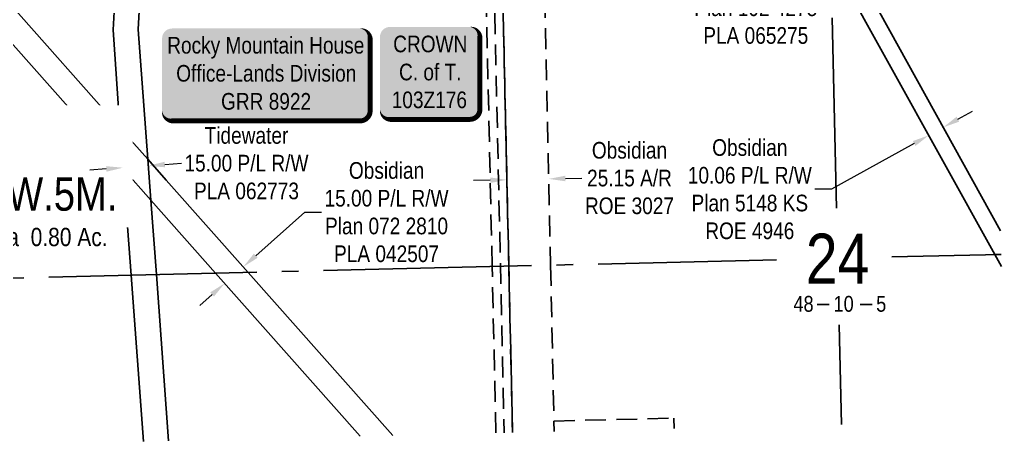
# Model space of a CAD drawing. Extents: x 610688 to 615994, y 5890806 to 5894497.
# Drawn here: x 611160 to 611750, y 5890816 to 5891069 of the extents above; entities that cross this region are included whole.
import ezdxf
from ezdxf.enums import TextEntityAlignment as Align

# ---------------------------------------------------------------- set-up
doc = ezdxf.new("R2010")
doc.units = 0
doc.header["$LTSCALE"] = 5
doc.header["$PDSIZE"] = 0.5
for name, pattern in [('foc-ACCESSROAD', [3.75, 2.5, -1.25]), ('foc-FLOWLINE', [3.75, 2.5, -1.25]), ('foc-QUARTERLINE', [33, 25, -3, 2, -3])]:
    doc.linetypes.add(name, pattern=pattern)
doc.layers.get('Defpoints').update_dxf_attribs({"color": 9})
for name, color, linetype in [('10', 1, 'Continuous'), ('9', 3, 'Continuous'), ('AS-OWNER', 7, 'Continuous'), ('C-FLOWLINE', 13, 'foc-FLOWLINE'), ('C-RW', 13, 'Continuous'), ('C-SYMBOL', 7, 'Continuous'), ('C-WS', 13, 'foc-ACCESSROAD'), ('F-EZE', 190, 'foc-FLOWLINE'), ('F-RW', 190, 'Continuous'), ('L-AREAREQUIRED', 7, 'Continuous'), ('L-QSEC', 8, 'foc-QUARTERLINE'), ('L-SECLBL', 7, 'Continuous')]:
    doc.layers.add(name, color=color, linetype=linetype)
for name, color, linetype, lineweight in [('C-AR-T', 13, 'Continuous', 9), ('C-FLOWLINE-T', 13, 'Continuous', 9), ('C-RW-T', 13, 'Continuous', 9), ('F-RW-T', 190, 'Continuous', 9)]:
    doc.layers.add(name, color=color, linetype=linetype, lineweight=lineweight)
doc.styles.add('100L', font='', dxfattribs={"height": 11})
doc.styles.add('175L', font='', dxfattribs={"height": 20})
doc.styles.add('80', font='', dxfattribs={"height": 10})
doc.styles.add('80CG', font='', dxfattribs={"height": 10})
doc.styles.add('80L', font='', dxfattribs={"height": 10})
doc.styles.add('SIMPLEX', font='')
doc.styles.get('100L').set_extended_font_data('Arial Narrow')
doc.styles.get('175L').set_extended_font_data('Arial Narrow')
doc.styles.get('80').set_extended_font_data('Arial Narrow')
doc.styles.get('80CG').set_extended_font_data('Arial Narrow')
doc.styles.get('80L').set_extended_font_data('Arial Narrow')
doc.styles.get('SIMPLEX').set_extended_font_data('Arial Narrow')
doc.dimstyles.new('Compass 5 000', dxfattribs={"dimscale": 5, "dimtxt": 9, "dimasz": 2, "dimexe": 0.2, "dimexo": 0.0625, "dimgap": 0.5, "dimtad": 0, "dimtih": 1, "dimtoh": 1, "dimzin": 0, "dimdsep": 46, "dimtxsty": '80CG', "dimcen": 0.1, "dimse1": 1, "dimse2": 1, "dimclrd": 256, "dimclrt": 256, "dimaunit": 1, "dimadec": 4, "dimazin": 0, "dimtfac": 0.06, "dimtofl": 0, "dimtmove": 0, "dimatfit": 1, "dimfxl": 0.2, "dimtolj": 1, "dimtzin": 0, "dimlwd": -1, "dimarcsym": 0})

# ---------------------------------------------------------------- blocks, each defined once
blk = doc.blocks.new('L-SECLBL')
at = {"layer": '9', "color": 7}
for p, q in [((-5.08, -27.83), (-12.29, -27.83)), ((20.7, -27.83), (13.5, -27.83))]:
    blk.add_line(p, q, dxfattribs=at)
at = {"layer": '10', "color": 2, "style": 'SIMPLEX'}
blk.add_attdef('SEC', text='', height=30, dxfattribs=at).set_placement((0, 0), align=Align.MIDDLE)
at = {"layer": '10', "color": 5, "style": '80L'}
blk.add_attdef('TWP', text='', height=9.5, dxfattribs=at).set_placement((-14.43, -27.37), align=Align.MIDDLE_RIGHT)
blk.add_attdef('RGE', text='', height=9.5, dxfattribs=at).set_placement((3.62, -27.37), align=Align.MIDDLE_CENTER)
blk.add_attdef('MER', text='', height=9.5, dxfattribs=at).set_placement((23.17, -27.37), align=Align.MIDDLE_LEFT)
blk = doc.blocks.new('*U33')
h = blk.add_hatch(color=59)
edge = h.paths.add_edge_path()
edge.add_line((-56.5, -28.5), (56.5, -28.5))
edge.add_arc((56.5, -22.5), 6, 270, 360)
edge.add_line((62.5, -22.5), (62.5, 21))
edge.add_arc((56.5, 21), 6, 0, 90)
edge.add_line((56.5, 27), (-56.5, 27))
edge.add_arc((-56.5, 21), 6, 90, 180)
edge.add_line((-62.5, 21), (-62.5, -22.5))
edge.add_arc((-56.5, -22.5), 6, 180, 270)
at = {"color": 1, "flags": 128}
blk.add_lwpolyline([(-56.5, -28.5, 3, 3, 0), (56.5, -28.5, 3, 3, 0.414214), (62.5, -22.5, 3, 3, 0), (62.5, 21, 3, 0, 0.414214), (56.5, 27, 0, 0, 0), (-56.5, 27, 0, 0, 0.414214), (-62.5, 21, 0, 0, 0), (-62.5, -22.5, 0, 3, 0.414214)], format="xyseb", close=True, dxfattribs=at)
blk.add_lwpolyline([(-49.31, -15.51, 0, 7.5, 0), (0, 0, 0, 0, 0)], format="xyseb", dxfattribs=at)
at = {"color": 1, "style": '80'}
blk.add_attdef('ENTER_TEXT_001', (-35.99, -5), '', height=10, dxfattribs=at)
blk = doc.blocks.new('*D58')
at = {"layer": 'Defpoints', "color": 0, "transparency": 16777216}
for p in [(611624.34, 5891248.98), (611603.98, 5891239.07), (611620.73, 5891234.8)]:
    blk.add_point(p, dxfattribs=at)
at = {"layer": 'F-RW-T', "transparency": 16777216}
for p, q in [((611610.06, 5891262.94), (611612.53, 5891272.63)), ((611601.51, 5891229.37), (611571.84, 5891112.97)), ((611571.84, 5891112.97), (611561.84, 5891112.97))]:
    blk.add_line(p, q, dxfattribs=at)
for points in [[(611608.45, 5891263.35), (611611.68, 5891262.53), (611607.59, 5891253.25)], [(611599.89, 5891229.79), (611603.12, 5891228.96), (611603.98, 5891239.07)]]:
    blk.add_solid(points, dxfattribs=at)
at = {"layer": 'F-RW-T', "transparency": 16777216, "insert": (611522.76, 5891112.97), "char_height": 10, "attachment_point": 5, "style": '80CG'}
blk.add_mtext('\\A1;Sinopec\\P15.00 P/L R/W\\PPlan 112 2294\\PPLA 030858', dxfattribs=at)
blk = doc.blocks.new('*D61')
at = {"layer": 'C-RW-T', "transparency": 16777216}
for p, q in [((611302.22, 5890927.16), (611331.71, 5890953.32)), ((611331.71, 5890953.32), (611341.71, 5890953.32)), ((611276.04, 5890903.94), (611268.56, 5890897.3))]:
    blk.add_line(p, q, dxfattribs=at)
for points in [[(611301.11, 5890928.41), (611303.33, 5890925.91), (611294.74, 5890920.52)], [(611274.93, 5890905.18), (611277.14, 5890902.69), (611283.52, 5890910.57)]]:
    blk.add_solid(points, dxfattribs=at)
at = {"layer": 'Defpoints', "color": 0, "transparency": 16777216}
for p in [(611182.14, 5891047.47), (611170.92, 5891037.52), (611283.52, 5890910.57)]:
    blk.add_point(p, dxfattribs=at)
at = {"layer": 'C-RW-T', "transparency": 16777216, "insert": (611380.79, 5890953.32), "char_height": 10, "attachment_point": 5, "style": '80CG'}
blk.add_mtext('\\A1;Obsidian\\P15.00 P/L R/W\\PPlan 072 2810\\PPLA 042507', dxfattribs=at)
blk = doc.blocks.new('*D64')
at = {"layer": 'Defpoints', "color": 0, "transparency": 16777216}
for p in [(611222.45, 5890980.05), (611240.24, 5890946.67), (611225.06, 5890945.53)]:
    blk.add_point(p, dxfattribs=at)
at = {"layer": 'F-RW-T', "transparency": 16777216}
for p, q in [((611247.6, 5890981.96), (611257.58, 5890982.71)), ((611212.47, 5890979.3), (611202.5, 5890978.55))]:
    blk.add_line(p, q, dxfattribs=at)
for points in [[(611247.48, 5890983.62), (611247.73, 5890980.29), (611237.63, 5890981.2)], [(611212.35, 5890980.96), (611212.6, 5890977.64), (611222.45, 5890980.05)]]:
    blk.add_solid(points, dxfattribs=at)
at = {"layer": 'F-RW-T', "transparency": 16777216, "insert": (611296.66, 5890982.71), "char_height": 10, "attachment_point": 5, "style": '80CG'}
blk.add_mtext('\\A1;Tidewater\\P15.00 P/L R/W\\PPLA 062773', dxfattribs=at)
blk = doc.blocks.new('*D65')
at = {"layer": 'Defpoints', "color": 0, "transparency": 16777216}
for p in [(611693.42, 5891128.16), (611731.11, 5891105.94), (611724.25, 5891098.75)]:
    blk.add_point(p, dxfattribs=at)
at = {"layer": 'F-RW-T', "transparency": 16777216}
for p, q in [((611707.18, 5891142.59), (611714.08, 5891149.82)), ((611686.51, 5891120.93), (611651.66, 5891084.39)), ((611651.66, 5891084.39), (611641.66, 5891084.39))]:
    blk.add_line(p, q, dxfattribs=at)
for points in [[(611705.97, 5891143.74), (611708.38, 5891141.44), (611700.28, 5891135.35)], [(611685.31, 5891122.08), (611687.72, 5891119.77), (611693.42, 5891128.16)]]:
    blk.add_solid(points, dxfattribs=at)
at = {"layer": 'F-RW-T', "transparency": 16777216, "insert": (611602.57, 5891084.39), "char_height": 10, "attachment_point": 5, "style": '80CG'}
blk.add_mtext('\\A1;Sinopec\\P10.00 P/L R/W\\PPlan 102 4278\\PPLA 065275', dxfattribs=at)
blk = doc.blocks.new('*D75')
at = {"layer": 'C-FLOWLINE-T', "transparency": 16777216}
for p, q in [((611465.27, 5891099.68), (611475.27, 5891099.91)), ((611440.25, 5891099.12), (611430.26, 5891098.9))]:
    blk.add_line(p, q, dxfattribs=at)
for points in [[(611440.22, 5891100.79), (611440.29, 5891097.46), (611450.25, 5891099.35)], [(611465.24, 5891101.35), (611465.31, 5891098.02), (611455.28, 5891099.46)]]:
    blk.add_solid(points, dxfattribs=at)
at = {"layer": 'Defpoints', "color": 0, "transparency": 16777216}
for p in [(611455.28, 5891099.46), (611450.69, 5891079.48), (611455.72, 5891079.59)]:
    blk.add_point(p, dxfattribs=at)
at = {"layer": 'C-FLOWLINE-T', "transparency": 16777216, "insert": (611378.06, 5891098.9), "char_height": 10, "attachment_point": 5, "style": '80CG'}
blk.add_mtext('\\A1;Obsidian\\P5.03 Flow Line R/W\\PROE 3027', dxfattribs=at)
blk = doc.blocks.new('*D76')
at = {"layer": 'C-AR-T', "transparency": 16777216}
for p, q in [((611443.08, 5890972.55), (611433.08, 5890972.33)), ((611488.19, 5890973.56), (611498.19, 5890973.78))]:
    blk.add_line(p, q, dxfattribs=at)
for points in [[(611443.04, 5890974.22), (611443.12, 5890970.88), (611453.08, 5890972.77)], [(611488.16, 5890975.22), (611488.23, 5890971.89), (611478.2, 5890973.33)]]:
    blk.add_solid(points, dxfattribs=at)
at = {"layer": 'Defpoints', "color": 0, "transparency": 16777216}
for p in [(611478.2, 5890973.33), (611453.76, 5890942.27), (611478.88, 5890942.83)]:
    blk.add_point(p, dxfattribs=at)
at = {"layer": 'C-AR-T', "transparency": 16777216, "insert": (611526.72, 5890973.78), "char_height": 10, "attachment_point": 5, "style": '80CG'}
blk.add_mtext('\\A1;Obsidian\\P25.15 A/R\\PROE 3027', dxfattribs=at)
blk = doc.blocks.new('*D80')
at = {"layer": 'C-RW-T', "transparency": 16777216}
for p, q in [((611723.97, 5891009.16), (611732.72, 5891014.01)), ((611697.71, 5890994.61), (611648.09, 5890967.1)), ((611648.09, 5890967.1), (611638.09, 5890967.1))]:
    blk.add_line(p, q, dxfattribs=at)
for points in [[(611723.16, 5891010.62), (611724.78, 5891007.7), (611715.22, 5891004.31)], [(611696.91, 5890996.06), (611698.52, 5890993.15), (611706.46, 5890999.45)]]:
    blk.add_solid(points, dxfattribs=at)
at = {"layer": 'Defpoints', "color": 0, "transparency": 16777216}
for p in [(611696.45, 5891017.52), (611705.21, 5891022.37), (611706.46, 5890999.45)]:
    blk.add_point(p, dxfattribs=at)
at = {"layer": 'C-RW-T', "transparency": 16777216, "insert": (611599, 5890967.1), "char_height": 10, "attachment_point": 5, "style": '80CG'}
blk.add_mtext('\\A1;Obsidian\\P10.06 P/L R/W\\PPlan 5148 KS\\PROE 4946', dxfattribs=at)
blk = doc.blocks.new('*U116')
h = blk.add_hatch(color=255)
edge = h.paths.add_edge_path()
edge.add_line((-24, -28.5), (24, -28.5))
edge.add_arc((24, -22.5), 6, 270, 360)
edge.add_line((30, -22.5), (30, 21))
edge.add_arc((24, 21), 6, 0, 90)
edge.add_line((24, 27), (-24, 27))
edge.add_arc((-24, 21), 6, 90, 180)
edge.add_line((-30, 21), (-30, -22.5))
edge.add_arc((-24, -22.5), 6, 180, 270)
at = {"color": 14, "flags": 128}
blk.add_lwpolyline([(-24, -28.5, 3, 3, 0), (24, -28.5, 3, 3, 0.414214), (30, -22.5, 3, 3, 0), (30, 21, 3, 0, 0.414214), (24, 27, 0, 0, 0), (-24, 27, 0, 0, 0.414214), (-30, 21, 0, 0, 0), (-30, -22.5, 0, 3, 0.414214)], format="xyseb", close=True, dxfattribs=at)
at = {"color": 14, "style": '80'}
blk.add_attdef('ENTER_TEXT_001', (-26.85, -4.92), '', height=10, dxfattribs=at)

msp = doc.modelspace()

# ---------------------------------------------------------------- linework, layer by layer
at = {"layer": 'C-FLOWLINE'}
msp.add_lwpolyline([(611456.467, 5890821.03), (611442.048, 5891466.547), (611437.021, 5891466.435), (611451.44, 5890820.909)], dxfattribs=at)
at = {"layer": 'C-RW'}
for points in [[(611749.925, 5890928.018), (611746.105, 5890927.927), (611651.432, 5891098.736), (611645.564, 5891109.342), (611594.652, 5891201.322), (611593.712, 5891203.021), (611588.105, 5891213.152), (611587.166, 5891214.848), (611577.016, 5891233.186), (611567.041, 5891251.21), (611557.066, 5891269.233), (611549.186, 5891283.468), (611546.251, 5891288.772), (611535.641, 5891307.942), (611468.013, 5891430.128), (611454.677, 5891454.223), (611453.284, 5891456.74), (611447.782, 5891466.68), (611439.073, 5891482.47), (611432.379, 5891494.507), (611426.368, 5891505.367)], [(611437.71, 5891505.625), (611443.72, 5891494.766), (611450.385, 5891482.724), (611454.221, 5891475.793), (611459.12, 5891466.943), (611464.621, 5891457.003), (611467.531, 5891451.744), (611539.256, 5891322.156), (611551.327, 5891300.348), (611564.628, 5891276.315), (611570.429, 5891265.834), (611580.404, 5891247.811), (611590.379, 5891229.788), (611600.544, 5891211.423), (611601.482, 5891209.728), (611607.082, 5891199.611), (611608.022, 5891197.912), (611645.076, 5891130.967), (611660.224, 5891103.602), (611749.597, 5890942.233)], [(611364.888, 5890818.832), (611278.079, 5890916.705), (611239.218, 5890960.517), (611222.498, 5890979.367), (611146.992, 5891064.494), (611111.041, 5891063.676), (611096.391, 5891063.342), (611027.041, 5891061.765), (611026.48, 5891086.755), (611041.47, 5891087.09), (611041.694, 5891077.096), (611095.858, 5891078.326), (611110.568, 5891078.663), (611153.598, 5891079.643), (611220.63, 5891004.08), (611237.396, 5890985.179), (611248.516, 5890972.643), (611297.703, 5890917.175), (611384.514, 5890819.303)], [(611750.094, 5890920.712), (611746.105, 5890927.927), (611749.925, 5890928.018)]]:
    msp.add_lwpolyline(points, dxfattribs=at)
at = {"layer": 'C-WS'}
for points in [[(611456.468, 5890821.03), (611454.238, 5890920.929), (611447.316, 5891230.987)], [(611472.419, 5891232.502), (611479.35, 5890921.532), (611481.368, 5890827.923), (611481.516, 5890821.631)], [(611481.516, 5890821.631), (611481.368, 5890827.923), (611553.444, 5890829.652), (611553.595, 5890823.36)]]:
    msp.add_lwpolyline(points, dxfattribs=at)
at = {"layer": 'F-EZE'}
for points in [[(611447.316, 5891230.987), (611454.238, 5890920.929), (611456.468, 5890821.03)], [(611446.465, 5890820.79), (611444.235, 5890920.689), (611437.586, 5891218.533)]]:
    msp.add_lwpolyline(points, dxfattribs=at)
at = {"layer": 'F-RW'}
for points in [[(611234.867, 5890815.713), (611227.325, 5890915.489), (611222.498, 5890979.367), (611220.63, 5891004.08), (611216.614, 5891062.836), (611217.592, 5891081.1)], [(611232.631, 5891081.443), (611231.643, 5891062.99), (611237.396, 5890985.179), (611239.218, 5890960.517), (611242.519, 5890915.853), (611249.896, 5890816.073)]]:
    msp.add_lwpolyline(points, dxfattribs=at)
at = {"layer": 'L-QSEC'}
for p, q in [((611633.576, 5891729.909), (611651.063, 5890955.652)), ((610848.049, 5890906.389), (611614.976, 5890924.777)), ((611684.211, 5890926.437), (611749.926, 5890928.012)), ((611652.643, 5890885.697), (611653.996, 5890825.781))]:
    msp.add_line(p, q, dxfattribs=at)

# ---------------------------------------------------------------- block references
at = {"layer": 'AS-OWNER', "color": 1}
ref = msp.add_blockref('*U33', (611308.453, 5891036.659), dxfattribs=dict(at, xscale=0.99961145, yscale=0.99961145, zscale=0.99961145))
ref.add_attrib('ENTER_TEXT_001', 'Rocky Mountain House', (611249.067, 5891048.584), dxfattribs={"layer": '0', "color": 1, "height": 9.99611, "style": '80'})
ref.add_attrib('ENTER_TEXT_002', 'Office-Lands Division', (611254.464, 5891031.746), dxfattribs={"layer": '0', "color": 1, "height": 9.99611, "style": '80'})
ref.add_attrib('ENTER_TEXT_003', 'GRR 8922', (611281.39, 5891014.909), dxfattribs={"layer": '0', "color": 1, "height": 9.9961, "style": '80'})
at = {"layer": 'AS-OWNER', "linetype": 'Continuous'}
ref = msp.add_blockref('*U116', (611406.855, 5891037.586), dxfattribs=at)
ref.add_attrib('ENTER_TEXT_001', 'CROWN', (611384.795, 5891049.359), dxfattribs={"layer": '0', "color": 14, "height": 10, "style": '80'})
ref.add_attrib('ENTER_TEXT_002', 'C. of T.', (611388.291, 5891032.515), dxfattribs={"layer": '0', "color": 14, "height": 10, "style": '80'})
ref.add_attrib('ENTER_TEXT_003', '103Z176', (611383.902, 5891015.807), dxfattribs={"layer": '0', "color": 14, "height": 10, "style": '80'})
at = {"layer": 'L-SECLBL', "color": 1, "xscale": 0.99961145, "yscale": 0.99961145, "zscale": 0.99961145}
msp.add_blockref('L-SECLBL', (611651.74, 5890925.67), dxfattribs=at).add_auto_attribs({'SEC': '24', 'TWP': '48', 'RGE': '10', 'MER': '5'})

# ---------------------------------------------------------------- dimensions: what is measured, and where the dimension line sits
at = {"layer": 'C-AR-T'}
dim = msp.add_linear_dim(base=(611478.195, 5890973.333), p1=(611453.759, 5890942.265), p2=(611478.875, 5890942.825), angle=1.276845, text='Obsidian\\P25.15 A/R\\PROE 3027', dimstyle='Compass 5 000', dxfattribs=at)
dim.commit()
dim.dimension.update_dxf_attribs({"geometry": '*D76', "text_midpoint": (611526.724, 5890973.779), "dimtype": 161})
at = {"layer": 'C-FLOWLINE-T'}
dim = msp.add_linear_dim(base=(611455.277, 5891099.46), p1=(611450.694, 5891079.482), p2=(611455.721, 5891079.595), angle=1.279565, text='Obsidian\\P5.03 Flow Line R/W\\PROE 3027', dimstyle='Compass 5 000', dxfattribs=at)
dim.commit()
dim.dimension.update_dxf_attribs({"geometry": '*D75', "text_midpoint": (611378.056, 5891098.901), "dimtype": 161})
at = {"layer": 'C-RW-T'}
dim = msp.add_linear_dim(base=(611706.46, 5890999.454), p1=(611705.211, 5891022.375), p2=(611696.448, 5891017.518), angle=208.997931, text='Obsidian\\P10.06 P/L R/W\\PPlan 5148 KS\\PROE 4946', dimstyle='Compass 5 000', dxfattribs=at)
dim.commit()
dim.dimension.update_dxf_attribs({"geometry": '*D80', "text_midpoint": (611598.999, 5890967.098), "dimtype": 161})
at = {"layer": 'F-RW-T'}
for base, p1, p2, angle, text, picture, middle in [((611603.979, 5891239.065), (611624.341, 5891248.983), (611620.726, 5891234.797), 255.703117, 'Sinopec\\P15.00 P/L R/W\\PPlan 112 2294\\PPLA 030858', '*D58', (611522.758, 5891112.967)), ((611693.415, 5891128.161), (611731.109, 5891105.939), (611724.249, 5891098.747), 226.350628, 'Sinopec\\P10.00 P/L R/W\\PPlan 102 4278\\PPLA 065275', '*D65', (611602.571, 5891084.386))]:
    dim = msp.add_linear_dim(base=base, p1=p1, p2=p2, angle=angle, text=text, dimstyle='Compass 5 000', dxfattribs=at)
    dim.commit()
    dim.dimension.update_dxf_attribs({"geometry": picture, "text_midpoint": middle, "dimtype": 161})

# ---------------------------------------------------------------- next in the draw order: texts
at = {"layer": 'C-SYMBOL', "color": 3, "insert": (611110.268, 5891007.585), "char_height": 20, "width": 215.98445, "attachment_point": 2, "style": '175L', "bg_fill": 2}
msp.add_mtext('N.W.1/4 \\PSec. 24-48-10-W.5M.', dxfattribs=at)

# ---------------------------------------------------------------- next in the draw order: texts
at = {"layer": 'L-AREAREQUIRED', "color": 5, "linetype": 'Continuous', "style": '100L'}
msp.add_text('Area Required = 0.326 ha  0.80 Ac.', height=10.99573, dxfattribs=at).set_placement((611114.33, 5890929.64), align=Align.BOTTOM_CENTER)

# ---------------------------------------------------------------- next in the draw order: dimensions: what is measured, and where the dimension line sits
at = {"layer": 'C-RW-T'}
dim = msp.add_linear_dim(base=(611283.519, 5890910.572), p1=(611182.14, 5891047.468), p2=(611170.921, 5891037.517), angle=221.572536, text='Obsidian\\P15.00 P/L R/W\\PPlan 072 2810\\PPLA 042507', dimstyle='Compass 5 000', dxfattribs=at)
dim.commit()
dim.dimension.update_dxf_attribs({"geometry": '*D61', "text_midpoint": (611380.794, 5890953.315), "dimtype": 161})
at = {"layer": 'F-RW-T'}
dim = msp.add_linear_dim(base=(611222.446, 5890980.054), p1=(611240.241, 5890946.674), p2=(611225.056, 5890945.526), angle=184.321507, text='Tidewater\\P15.00 P/L R/W\\PPLA 062773', dimstyle='Compass 5 000', dxfattribs=at)
dim.commit()
dim.dimension.update_dxf_attribs({"geometry": '*D64', "text_midpoint": (611296.661, 5890982.709), "dimtype": 161})

doc.saveas('drawing.dxf')
